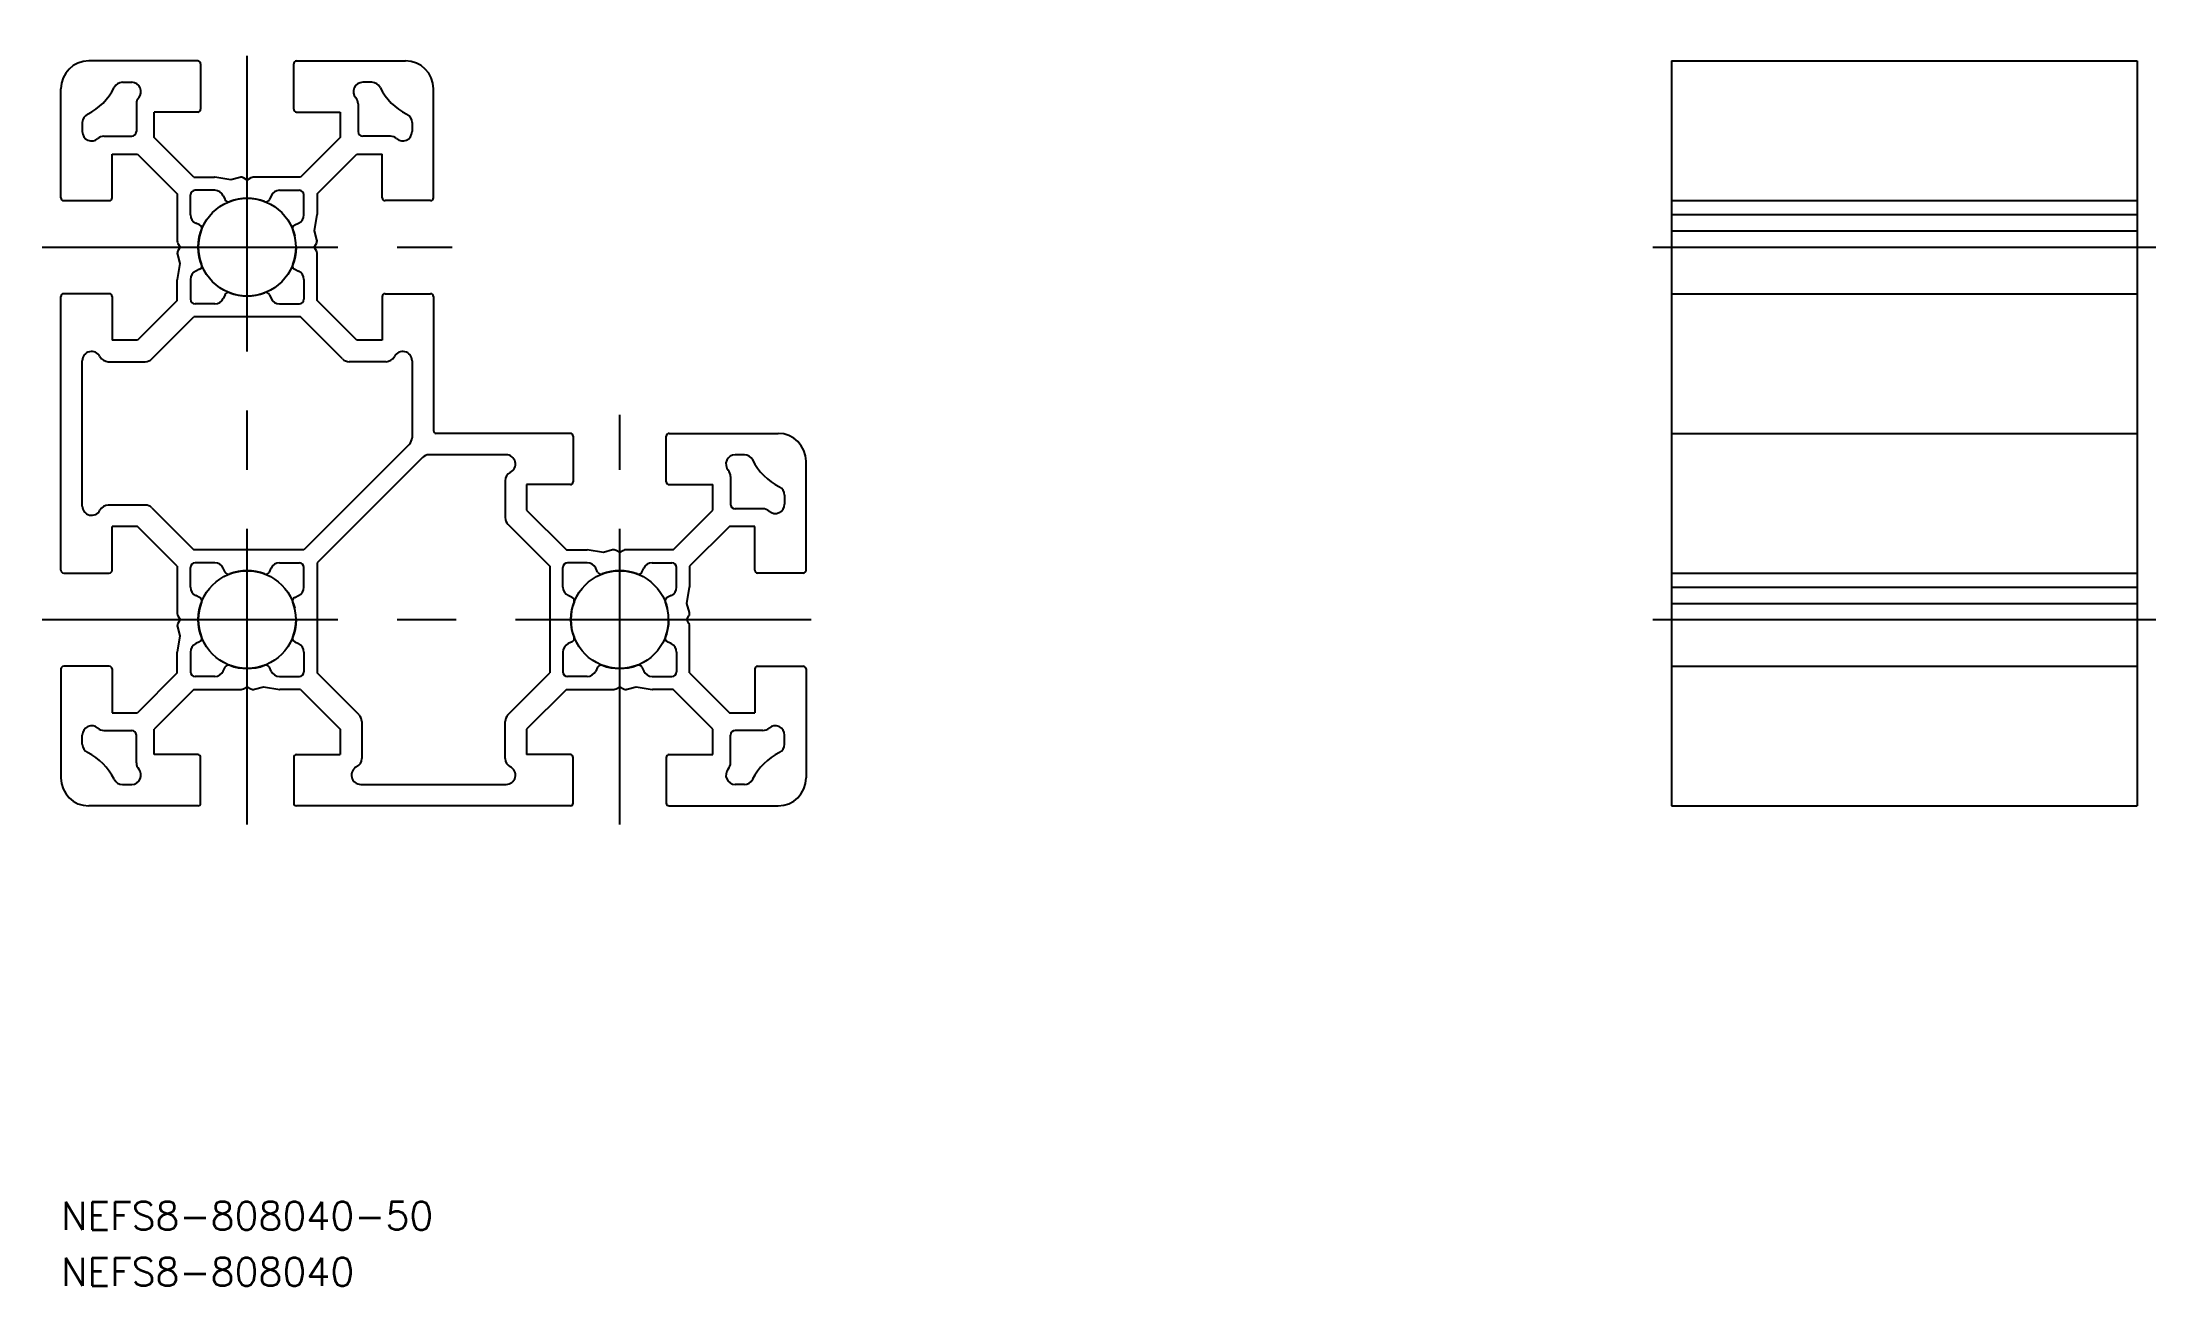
# Model space of a CAD drawing. Extents: x -22 to 205, y -72 to 62.
import ezdxf

# ---------------------------------------------------------------- set-up
doc = ezdxf.new("R2010")
doc.units = 0
doc.linetypes.add('CENTER', pattern=[50.8, 31.75, -6.35, 6.35, -6.35])
doc.linetypes.add('PHANTOM', pattern=[63.5, 31.75, -6.35, 6.35, -6.35, 6.35, -6.35])
doc.layers.get('0').update_dxf_attribs({"linetype": 'CONTINUOUS'})
doc.layers.add('CENTER', color=1, linetype='CENTER')
doc.styles.get("Standard").update_dxf_attribs({"font": 'txt.shx', "height": 3, "bigfont": 'bigfont.shx'})

# ---------------------------------------------------------------- blocks, each defined once
blk = doc.blocks.new('*U24')
at = {"color": 7, "linetype": 'CONTINUOUS'}
blk.add_text('NEFS8-808040-50', height=3, dxfattribs=at).set_placement((-20, -65.51))
blk = doc.blocks.new('*U25')
at = {"color": 7, "linetype": 'CONTINUOUS'}
blk.add_text('NEFS8-808040', height=3, dxfattribs=at).set_placement((-20, -71.53))

msp = doc.modelspace()

# ---------------------------------------------------------------- linework, layer by layer
at = {"color": 7, "linetype": 'CONTINUOUS'}
for p, q in [((-5.3, 60), (-17, 60)), ((-5, 59.7), (-5, 54.8)), ((5, 54.8), (5, 59.7)), ((5.3, 60), (17, 60)), ((152.91, 60), (202.91, 60)), ((152.91, 60), (152.91, -20)), ((202.91, 60), (202.91, -20)), ((-20, 45.3), (-20, 57)), ((-13.38, 57.7), (-12.4, 57.7)), ((13.38, 57.7), (12.4, 57.7)), ((20, 45.3), (20, 57)), ((-11.9, 55.38), (-11.9, 52.4)), ((-10, 51.77), (-10, 54.5)), ((-5.3, 54.5), (-10, 54.5)), ((5.3, 54.5), (10, 54.5)), ((10, 54.5), (10, 51.77)), ((11.9, 55.38), (11.9, 52.4)), ((-17.7, 53.38), (-17.7, 52.4)), ((17.7, 53.38), (17.7, 52.4)), ((-15.38, 51.9), (-12.4, 51.9)), ((-14.5, 50), (-11.77, 50)), ((-14.5, 45.3), (-14.5, 50)), ((-11.77, 50), (-7.5, 45.73)), ((-5.73, 47.5), (-10, 51.77)), ((10, 51.77), (5.73, 47.5)), ((7.5, 45.73), (11.77, 50)), ((11.77, 50), (14.5, 50)), ((15.38, 51.9), (12.4, 51.9)), ((14.5, 45.3), (14.5, 50)), ((-7.5, 45.73), (-7.5, 40.65)), ((-6.1, 43.48), (-6.1, 45.6)), ((-5.73, 47.5), (-3.5, 47.5)), ((-3.48, 46.1), (-5.6, 46.1)), ((-1.75, 47.22), (-3.49, 47.5)), ((-2.58, 45.52), (-2.38, 45.11)), ((-0.78, 47.48), (-1.75, 47.22)), ((0, 47.2), (-0.4, 47.43)), ((0.4, 47.43), (0, 47.2)), ((5.73, 47.5), (0.65, 47.5)), ((2.58, 45.52), (2.38, 45.11)), ((3.48, 46.1), (5.6, 46.1)), ((6.1, 43.48), (6.1, 45.6)), ((7.5, 45.73), (7.5, 43.5)), ((-19.7, 45), (-14.8, 45)), ((7.22, 41.75), (7.5, 43.49)), ((19.7, 45), (14.8, 45)), ((152.91, 45), (202.91, 45)), ((152.91, 43.49), (202.91, 43.49)), ((-5.11, 42.38), (-5.52, 42.58)), ((5.11, 42.38), (5.52, 42.58)), ((7.48, 40.78), (7.22, 41.75)), ((152.91, 41.75), (202.91, 41.75)), ((-7.48, 39.22), (-7.22, 38.25)), ((-7.43, 40.4), (-7.2, 40)), ((-7.2, 40), (-7.43, 39.6)), ((7.2, 40), (7.43, 40.4)), ((7.43, 39.6), (7.2, 40)), ((7.5, 34.27), (7.5, 39.35)), ((152.91, 40), (202.91, 40)), ((-7.22, 38.25), (-7.5, 36.51)), ((-7.5, 34.27), (-7.5, 36.5)), ((-6.1, 36.52), (-6.1, 34.4)), ((-5.11, 37.62), (-5.52, 37.42)), ((5.11, 37.62), (5.52, 37.42)), ((6.1, 36.52), (6.1, 34.4)), ((-20, 5.3), (-20, 34.7)), ((-14.8, 35), (-19.7, 35)), ((-14.5, 34.7), (-14.5, 30)), ((-7.5, 34.27), (-11.77, 30)), ((-2.38, 34.89), (-2.58, 34.48)), ((2.38, 34.89), (2.58, 34.48)), ((11.77, 30), (7.5, 34.27)), ((14.5, 34.7), (14.5, 30)), ((14.8, 35), (19.7, 35)), ((20, 34.7), (20, 20.3)), ((152.91, 35), (202.91, 35)), ((-10.24, 27.99), (-5.73, 32.5)), ((5.73, 32.5), (-5.73, 32.5)), ((-3.48, 33.9), (-5.6, 33.9)), ((3.48, 33.9), (5.6, 33.9)), ((10.24, 27.99), (5.73, 32.5)), ((-11.77, 30), (-14.5, 30)), ((14.5, 30), (11.77, 30)), ((-17.7, 12.2), (-17.7, 27.8)), ((-14.91, 27.7), (-10.95, 27.7)), ((14.91, 27.7), (10.95, 27.7)), ((17.7, 27.8), (17.7, 19.53)), ((17.41, 18.82), (6.09, 7.5)), ((34.7, 20), (20.3, 20)), ((35, 19.7), (35, 14.8)), ((45, 14.8), (45, 19.7)), ((45.3, 20), (57, 20)), ((152.91, 20), (202.91, 20)), ((18.82, 17.41), (7.5, 6.09)), ((27.8, 17.7), (19.53, 17.7)), ((53.38, 17.7), (52.4, 17.7)), ((60, 5.3), (60, 17)), ((27.7, 14.91), (27.7, 10.95)), ((30, 14.5), (30, 11.77)), ((34.7, 14.5), (30, 14.5)), ((45.3, 14.5), (50, 14.5)), ((50, 11.77), (50, 14.5)), ((51.9, 15.38), (51.9, 12.4)), ((-10.95, 12.3), (-14.91, 12.3)), ((-10.24, 12.01), (-5.73, 7.5)), ((30, 11.77), (34.27, 7.5)), ((45.73, 7.5), (50, 11.77)), ((55.38, 11.9), (52.4, 11.9)), ((57.7, 13.38), (57.7, 12.4)), ((-11.77, 10), (-14.5, 10)), ((-14.5, 5.3), (-14.5, 10)), ((-7.5, 5.73), (-11.77, 10)), ((27.99, 10.24), (32.5, 5.73)), ((51.77, 10), (47.5, 5.73)), ((54.5, 10), (51.77, 10)), ((54.5, 5.3), (54.5, 10)), ((6.09, 7.5), (-5.73, 7.5)), ((34.27, 7.5), (36.5, 7.5)), ((38.25, 7.22), (36.51, 7.5)), ((39.22, 7.48), (38.25, 7.22)), ((40, 7.2), (39.6, 7.43)), ((40.4, 7.43), (40, 7.2)), ((45.73, 7.5), (40.65, 7.5)), ((-19.7, 5), (-14.8, 5)), ((-7.5, 5.73), (-7.5, 0.65)), ((-6.1, 3.48), (-6.1, 5.6)), ((-3.48, 6.1), (-5.6, 6.1)), ((-2.38, 5.11), (-2.58, 5.52)), ((2.38, 5.11), (2.58, 5.52)), ((3.48, 6.1), (5.6, 6.1)), ((6.1, 3.48), (6.1, 5.6)), ((7.5, 6.09), (7.5, -5.73)), ((32.5, 5.73), (32.5, -5.73)), ((33.9, 3.48), (33.9, 5.6)), ((36.52, 6.1), (34.4, 6.1)), ((37.62, 5.11), (37.42, 5.52)), ((42.38, 5.11), (42.58, 5.52)), ((43.48, 6.1), (45.6, 6.1)), ((46.1, 3.48), (46.1, 5.6)), ((47.5, 5.73), (47.5, 3.5)), ((59.7, 5), (54.8, 5)), ((152.91, 5), (202.91, 5)), ((-5.11, 2.38), (-5.52, 2.58)), ((5.11, 2.38), (5.52, 2.58)), ((34.89, 2.38), (34.48, 2.58)), ((45.52, 2.58), (45.11, 2.38)), ((47.22, 1.75), (47.5, 3.49)), ((152.91, 3.49), (202.91, 3.49)), ((-7.43, 0.4), (-7.2, 0)), ((-7.2, 0), (-7.43, -0.4)), ((47.2, 0), (47.43, 0.4)), ((47.43, -0.4), (47.2, 0)), ((47.48, 0.78), (47.22, 1.75)), ((152.91, 1.75), (202.91, 1.75)), ((152.91, 0), (202.91, 0)), ((-7.22, -1.75), (-7.5, -3.49)), ((-7.48, -0.78), (-7.22, -1.75)), ((47.5, -5.73), (47.5, -0.65)), ((-7.5, -5.73), (-7.5, -3.5)), ((-6.1, -3.48), (-6.1, -5.6)), ((-5.11, -2.38), (-5.52, -2.58)), ((5.11, -2.38), (5.52, -2.58)), ((6.1, -3.48), (6.1, -5.6)), ((33.9, -3.48), (33.9, -5.6)), ((34.89, -2.38), (34.48, -2.58)), ((45.52, -2.58), (45.11, -2.38)), ((46.1, -3.48), (46.1, -5.6)), ((-20, -5.3), (-20, -17)), ((-14.8, -5), (-19.7, -5)), ((-14.5, -5.3), (-14.5, -10)), ((-7.5, -5.73), (-11.77, -10)), ((-3.48, -6.1), (-5.6, -6.1)), ((-2.58, -5.52), (-2.38, -5.11)), ((2.58, -5.52), (2.38, -5.11)), ((3.48, -6.1), (5.6, -6.1)), ((12.01, -10.24), (7.5, -5.73)), ((27.99, -10.24), (32.5, -5.73)), ((36.52, -6.1), (34.4, -6.1)), ((37.62, -5.11), (37.42, -5.52)), ((42.38, -5.11), (42.58, -5.52)), ((43.48, -6.1), (45.6, -6.1)), ((47.5, -5.73), (51.77, -10)), ((54.5, -5.3), (54.5, -10)), ((54.8, -5), (59.7, -5)), ((60, -5.3), (60, -17)), ((152.91, -5), (202.91, -5)), ((-5.73, -7.5), (-10, -11.77)), ((-5.73, -7.5), (-0.65, -7.5)), ((-0.4, -7.43), (0, -7.2)), ((0, -7.2), (0.4, -7.43)), ((0.78, -7.48), (1.75, -7.22)), ((1.75, -7.22), (3.49, -7.5)), ((5.73, -7.5), (3.5, -7.5)), ((5.73, -7.5), (10, -11.77)), ((34.27, -7.5), (30, -11.77)), ((34.27, -7.5), (39.35, -7.5)), ((39.6, -7.43), (40, -7.2)), ((40, -7.2), (40.4, -7.43)), ((40.78, -7.48), (41.75, -7.22)), ((41.75, -7.22), (43.49, -7.5)), ((45.73, -7.5), (43.5, -7.5)), ((50, -11.77), (45.73, -7.5)), ((-14.5, -10), (-11.77, -10)), ((12.3, -10.95), (12.3, -14.91)), ((27.7, -14.91), (27.7, -10.95)), ((51.77, -10), (54.5, -10)), ((-17.7, -13.38), (-17.7, -12.4)), ((-15.38, -11.9), (-12.4, -11.9)), ((-11.9, -15.38), (-11.9, -12.4)), ((-10, -14.5), (-10, -11.77)), ((10, -11.77), (10, -14.5)), ((30, -11.77), (30, -14.5)), ((50, -14.5), (50, -11.77)), ((51.9, -15.38), (51.9, -12.4)), ((55.38, -11.9), (52.4, -11.9)), ((57.7, -13.38), (57.7, -12.4)), ((-5.3, -14.5), (-10, -14.5)), ((-5, -19.7), (-5, -14.8)), ((5, -14.8), (5, -19.7)), ((5.3, -14.5), (10, -14.5)), ((34.7, -14.5), (30, -14.5)), ((35, -19.7), (35, -14.8)), ((45, -14.8), (45, -19.7)), ((45.3, -14.5), (50, -14.5)), ((-13.38, -17.7), (-12.4, -17.7)), ((12.2, -17.7), (27.8, -17.7)), ((53.38, -17.7), (52.4, -17.7)), ((-5.3, -20), (-17, -20)), ((34.7, -20), (5.3, -20)), ((45.3, -20), (57, -20)), ((152.91, -20), (202.91, -20))]:
    msp.add_line(p, q, dxfattribs=at)
at = {"color": 3, "linetype": 'PHANTOM'}
for centre in [(0, 40), (0, 0), (40, 0)]:
    msp.add_circle(centre, 5.25, dxfattribs=at)
at = {"color": 7, "linetype": 'CONTINUOUS'}
for centre, radius, start, end in [((-17, 57), 3, 90, 180), ((-5.3, 59.7), 0.3, 0, 90), ((5.3, 59.7), 0.3, 90, 180), ((17, 57), 3, 0, 90), ((-20, 60), 6.4, 296.4839, 333.5161), ((-13.38, 56.7), 1, 90, 153.5161), ((-12.4, 56.7), 1, 318.5904, 90), ((12.4, 56.7), 1, 90, 221.4096), ((13.38, 56.7), 1, 26.4839, 90), ((20, 60), 6.4, 206.4839, 243.5161), ((-10.9, 55.38), 1, 138.5904, 180), ((-5.3, 54.8), 0.3, 270, 0), ((5.3, 54.8), 0.3, 180, 270), ((10.9, 55.38), 1, 0, 41.4096), ((-16.7, 53.38), 1, 116.4839, 180), ((-16.7, 52.4), 1, 180, 311.4096), ((-12.4, 52.4), 0.5, 270, 0), ((12.4, 52.4), 0.5, 180, 270), ((16.7, 52.4), 1, 228.5904, 0), ((16.7, 53.38), 1, 0, 63.5161), ((-15.38, 50.9), 1, 90, 131.4096), ((15.38, 50.9), 1, 48.5904, 90), ((-5.6, 45.6), 0.5, 90, 180), ((-3.51, 47.35), 0.15, 81, 90), ((-3.48, 45.1), 1, 25, 90), ((-0.65, 47), 0.5, 60, 105), ((0.65, 47), 0.5, 90, 120), ((3.48, 45.1), 1, 90, 155), ((5.6, 45.6), 0.5, 0, 90), ((-19.7, 45.3), 0.3, 180, 270), ((-14.8, 45.3), 0.3, 270, 0), ((-5.1, 43.48), 1, 180, 245), ((-2.02, 45.28), 0.4, 205, 290.9403), ((0, 40), 5.25, 69.0597, 110.9403), ((2.02, 45.28), 0.4, 249.0597, 335), ((5.1, 43.48), 1, 295, 0), ((14.8, 45.3), 0.3, 180, 270), ((19.7, 45.3), 0.3, 270, 0), ((0, 40), 5.25, 159.0597, 200.9403), ((-5.28, 42.02), 0.4, 339.0597, 65), ((5.28, 42.02), 0.4, 115, 200.9403), ((0, 40), 5.25, 339.0597, 20.9403), ((-7, 40.65), 0.5, 180, 210), ((-7, 39.35), 0.5, 150, 195), ((7, 40.65), 0.5, 330, 15), ((7, 39.35), 0.5, 0, 30), ((-7.35, 36.49), 0.15, 171, 180), ((-5.1, 36.52), 1, 115, 180), ((-5.28, 37.98), 0.4, 295, 20.9403), ((5.28, 37.98), 0.4, 159.0597, 245), ((5.1, 36.52), 1, 0, 65), ((-19.7, 34.7), 0.3, 90, 180), ((-14.8, 34.7), 0.3, 0, 90), ((-5.6, 34.4), 0.5, 180, 270), ((-3.48, 34.9), 1, 270, 335), ((-2.02, 34.72), 0.4, 69.0597, 155), ((0, 40), 5.25, 249.0597, 290.9403), ((2.02, 34.72), 0.4, 25, 110.9403), ((3.48, 34.9), 1, 205, 270), ((5.6, 34.4), 0.5, 270, 0), ((14.8, 34.7), 0.3, 90, 180), ((19.7, 34.7), 0.3, 0, 90), ((-16.7, 27.8), 1, 26.7437, 180), ((-14.91, 28.7), 1, 206.7437, 270), ((-10.95, 28.7), 1, 270, 315), ((10.95, 28.7), 1, 225, 270), ((14.91, 28.7), 1, 270, 333.2563), ((16.7, 27.8), 1, 0, 153.2563), ((16.7, 19.53), 1, 315, 0), ((20.3, 20.3), 0.3, 180, 270), ((34.7, 19.7), 0.3, 0, 90), ((45.3, 19.7), 0.3, 90, 180), ((57, 17), 3, 0, 90), ((19.53, 16.7), 1, 90, 135), ((27.8, 16.7), 1, 296.7437, 90), ((52.4, 16.7), 1, 90, 221.4096), ((50.9, 15.38), 1, 0, 41.4096), ((53.38, 16.7), 1, 26.4839, 90), ((60, 20), 6.4, 206.4839, 243.5161), ((28.7, 14.91), 1, 116.7437, 180), ((34.7, 14.8), 0.3, 270, 0), ((45.3, 14.8), 0.3, 180, 270), ((56.7, 13.38), 1, 0, 63.5161), ((-16.7, 12.2), 1, 180, 333.2563), ((-14.91, 11.3), 1, 90, 153.2563), ((-10.95, 11.3), 1, 45, 90), ((52.4, 12.4), 0.5, 180, 270), ((55.38, 10.9), 1, 48.5904, 90), ((56.7, 12.4), 1, 228.5904, 0), ((28.7, 10.95), 1, 180, 225), ((36.49, 7.35), 0.15, 81, 90), ((39.35, 7), 0.5, 60, 105), ((40.65, 7), 0.5, 90, 120), ((-19.7, 5.3), 0.3, 180, 270), ((-14.8, 5.3), 0.3, 270, 0), ((-5.6, 5.6), 0.5, 90, 180), ((-3.48, 5.1), 1, 25, 90), ((-2.02, 5.28), 0.4, 205, 290.9403), ((0, 0), 5.25, 69.0597, 110.9403), ((2.02, 5.28), 0.4, 249.0597, 335), ((3.48, 5.1), 1, 90, 155), ((5.6, 5.6), 0.5, 0, 90), ((34.4, 5.6), 0.5, 90, 180), ((36.52, 5.1), 1, 25, 90), ((37.98, 5.28), 0.4, 205, 290.9403), ((40, 0), 5.25, 69.0597, 110.9403), ((42.02, 5.28), 0.4, 249.0597, 335), ((43.48, 5.1), 1, 90, 155), ((45.6, 5.6), 0.5, 0, 90), ((54.8, 5.3), 0.3, 180, 270), ((59.7, 5.3), 0.3, 270, 0), ((-5.1, 3.48), 1, 180, 245), ((-5.28, 2.02), 0.4, 339.0597, 65), ((5.28, 2.02), 0.4, 115, 200.9403), ((5.1, 3.48), 1, 295, 0), ((34.9, 3.48), 1, 180, 245), ((34.72, 2.02), 0.4, 339.0597, 65), ((45.28, 2.02), 0.4, 115, 200.9403), ((45.1, 3.48), 1, 295, 0), ((47.35, 3.51), 0.15, 351, 360), ((-7, 0.65), 0.5, 180, 210), ((0, 0), 5.25, 159.0597, 200.9403), ((0, 0), 5.25, 339.0597, 20.9403), ((40, 0), 5.25, 159.0597, 200.9403), ((40, 0), 5.25, 339.0597, 20.9403), ((47, 0.65), 0.5, 330, 15), ((-7, -0.65), 0.5, 150, 195), ((-5.28, -2.02), 0.4, 295, 20.9403), ((5.28, -2.02), 0.4, 159.0597, 245), ((34.72, -2.02), 0.4, 295, 20.9403), ((45.28, -2.02), 0.4, 159.0597, 245), ((47, -0.65), 0.5, 0, 30), ((-7.35, -3.51), 0.15, 171, 180), ((-5.1, -3.48), 1, 115, 180), ((5.1, -3.48), 1, 0, 65), ((34.9, -3.48), 1, 115, 180), ((45.1, -3.48), 1, 0, 65), ((-19.7, -5.3), 0.3, 90, 180), ((-14.8, -5.3), 0.3, 0, 90), ((-5.6, -5.6), 0.5, 180, 270), ((-3.48, -5.1), 1, 270, 335), ((-2.02, -5.28), 0.4, 69.0597, 155), ((0, 0), 5.25, 249.0597, 290.9403), ((2.02, -5.28), 0.4, 25, 110.9403), ((3.48, -5.1), 1, 205, 270), ((5.6, -5.6), 0.5, 270, 0), ((34.4, -5.6), 0.5, 180, 270), ((36.52, -5.1), 1, 270, 335), ((37.98, -5.28), 0.4, 69.0597, 155), ((40, 0), 5.25, 249.0597, 290.9403), ((42.02, -5.28), 0.4, 25, 110.9403), ((43.48, -5.1), 1, 205, 270), ((45.6, -5.6), 0.5, 270, 0), ((54.8, -5.3), 0.3, 90, 180), ((59.7, -5.3), 0.3, 0, 90), ((-0.65, -7), 0.5, 270, 300), ((0.65, -7), 0.5, 240, 285), ((3.51, -7.35), 0.15, 261, 270), ((39.35, -7), 0.5, 270, 300), ((40.65, -7), 0.5, 240, 285), ((43.51, -7.35), 0.15, 261, 270), ((11.3, -10.95), 1, 0, 45), ((28.7, -10.95), 1, 135, 180), ((-16.7, -12.4), 1, 48.5904, 180), ((-16.7, -13.38), 1, 180, 243.5161), ((-15.38, -10.9), 1, 228.5904, 270), ((-12.4, -12.4), 0.5, 0, 90), ((52.4, -12.4), 0.5, 90, 180), ((55.38, -10.9), 1, 270, 311.4096), ((56.7, -12.4), 1, 0, 131.4096), ((56.7, -13.38), 1, 296.4839, 0), ((-20, -20), 6.4, 26.4839, 63.5161), ((-10.9, -15.38), 1, 180, 221.4096), ((-5.3, -14.8), 0.3, 0, 90), ((5.3, -14.8), 0.3, 90, 180), ((12.2, -16.7), 1, 116.7437, 270), ((11.3, -14.91), 1, 296.7437, 0), ((28.7, -14.91), 1, 180, 243.2563), ((27.8, -16.7), 1, 270, 63.2563), ((34.7, -14.8), 0.3, 0, 90), ((45.3, -14.8), 0.3, 90, 180), ((50.9, -15.38), 1, 318.5904, 0), ((60, -20), 6.4, 116.4839, 153.5161), ((-17, -17), 3, 180, 270), ((-13.38, -16.7), 1, 206.4839, 270), ((-12.4, -16.7), 1, 270, 41.4096), ((52.4, -16.7), 1, 138.5904, 270), ((53.38, -16.7), 1, 270, 333.5161), ((57, -17), 3, 270, 0), ((-5.3, -19.7), 0.3, 270, 0), ((5.3, -19.7), 0.3, 180, 270), ((34.7, -19.7), 0.3, 270, 0), ((45.3, -19.7), 0.3, 180, 270)]:
    msp.add_arc(centre, radius, start, end, dxfattribs=at)
at = {"layer": 'CENTER', "color": 1, "linetype": 'CENTER'}
for p, q in [((0, -22), (0, 62)), ((-22, 40), (22, 40)), ((150.91, 40), (204.91, 40)), ((40, -22), (40, 22)), ((-22, 0), (62, 0)), ((150.91, 0), (204.91, 0))]:
    msp.add_line(p, q, dxfattribs=at)

# ---------------------------------------------------------------- block references
at = {"color": 7, "linetype": 'CONTINUOUS'}
for name in ['*U24', '*U25']:
    msp.add_blockref(name, (0, 0), dxfattribs=at)

doc.saveas('drawing.dxf')
